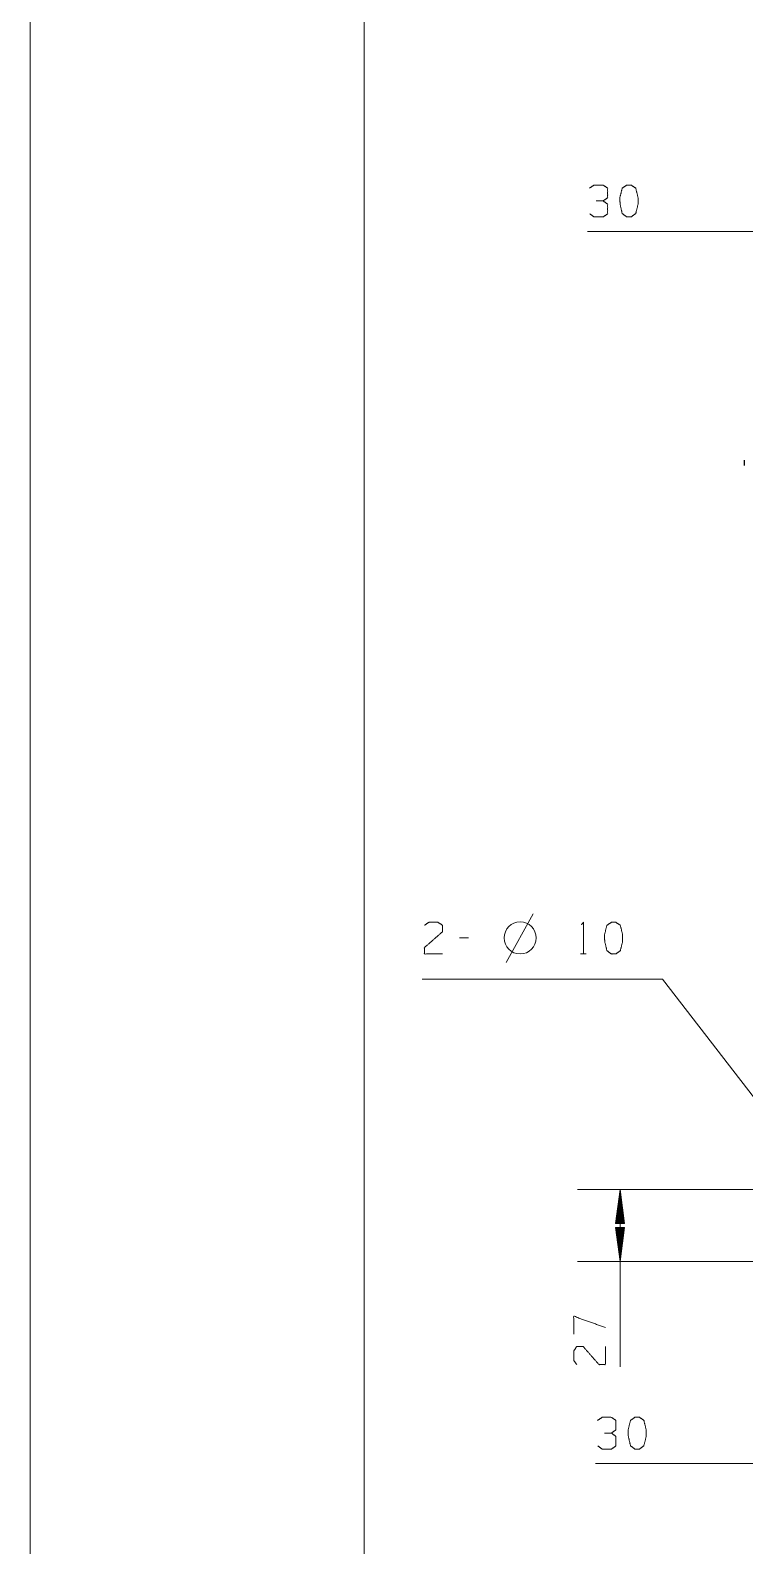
# Model space of a CAD drawing. Header units: millimetres. Extents: x 0 to 210, y 0 to 297.
# Drawn here: x 0 to 53.5, y 109.3 to 222.7 of the extents above; entities that cross this region are included whole.
import ezdxf

# ---------------------------------------------------------------- set-up
doc = ezdxf.new("R2010")
doc.units = ezdxf.units.MM
doc.layers.add('101', color=7, linetype='Continuous', true_color=0xffffff)

msp = doc.modelspace()

# ---------------------------------------------------------------- linework, layer by layer
at = {"layer": '101', "color": 133, "linetype": 'Continuous', "lineweight": 18}
for p, q in [((0, 297), (0, 0)), ((25, 292), (25, 5))]:
    msp.add_line(p, q, dxfattribs=at)
at = {"layer": '101', "color": 22, "linetype": 'Continuous', "lineweight": 18}
for p, q in [((59.5, 207.69), (41.72, 207.69)), ((47.34, 151.7), (29.35, 151.7)), ((64.97, 128.89), (47.34, 151.7)), ((54.5, 135.96), (40.99, 135.96)), ((44.17, 135.96), (43.83, 133.42)), ((44.09, 133.42), (44.09, 135.38)), ((44.14, 133.42), (44.14, 135.77)), ((44.5, 133.42), (44.17, 135.96)), ((44.17, 135.96), (44.17, 122.68)), ((44.19, 133.42), (44.19, 135.77)), ((44.24, 133.42), (44.24, 135.38)), ((43.94, 133.42), (43.94, 134.22)), ((43.99, 133.42), (43.99, 134.61)), ((44.04, 133.42), (44.04, 135)), ((44.29, 133.42), (44.29, 135)), ((44.34, 133.42), (44.34, 134.61)), ((44.39, 133.42), (44.39, 134.22)), ((43.83, 133.42), (43.83, 133.45)), ((43.83, 133.42), (43.83, 133.45)), ((43.83, 133.42), (44.5, 133.42)), ((43.83, 133.1), (44.17, 130.56)), ((44.5, 133.1), (43.83, 133.1)), ((43.83, 133.1), (43.83, 133.07)), ((43.83, 133.1), (43.83, 133.07)), ((43.89, 133.42), (43.89, 133.84)), ((43.89, 133.1), (43.89, 132.68)), ((43.94, 133.1), (43.94, 132.3)), ((43.99, 133.1), (43.99, 131.91)), ((44.04, 133.1), (44.04, 131.53)), ((44.09, 133.1), (44.09, 131.14)), ((44.14, 133.1), (44.14, 130.75)), ((44.17, 130.56), (44.5, 133.1)), ((44.19, 133.1), (44.19, 130.75)), ((44.24, 133.1), (44.24, 131.14)), ((44.29, 133.1), (44.29, 131.53)), ((44.34, 133.1), (44.34, 131.91)), ((44.39, 133.1), (44.39, 132.3)), ((44.44, 133.42), (44.44, 133.84)), ((44.44, 133.1), (44.44, 132.68)), ((44.5, 133.42), (44.5, 133.45)), ((44.5, 133.42), (44.5, 133.45)), ((44.5, 133.1), (44.5, 133.07)), ((44.5, 133.1), (44.5, 133.07)), ((55.5, 130.56), (40.99, 130.56)), ((59.5, 115.43), (42.33, 115.43))]:
    msp.add_line(p, q, dxfattribs=at)
at = {"layer": '101', "color": 72, "linetype": 'Continuous', "lineweight": 18}
for p, q in [((35.65, 152.95), (37.65, 156.6)), ((32.81, 154.79), (32.14, 154.79)), ((41.2, 153.59), (41.63, 153.59))]:
    msp.add_line(p, q, dxfattribs=at)
msp.add_circle((36.69, 154.79), 1.2, dxfattribs=at)
for points, knots in [([(42.9, 209.98), (43.24, 210.21), (43.24, 210.93), (42.9, 211.16), (42.21, 211.16), (41.88, 210.93)], [0, 0, 0.153874, 0.429852, 0.583727, 0.846125, 1, 1]), ([(45, 208.78), (45.34, 209.03), (45.52, 209.73), (45.52, 210.21), (45.34, 210.93), (45, 211.16), (44.67, 211.16), (44.33, 210.93), (44.15, 210.21), (44.17, 209.73), (44.33, 209.03), (44.67, 208.78), (45, 208.78)], [0, 0, 0.067527, 0.18397, 0.260584, 0.380943, 0.446141, 0.500306, 0.565504, 0.685863, 0.76253, 0.878309, 0.945835, 1, 1]), ([(41.9, 209.01), (42.21, 208.78), (42.9, 208.78), (43.24, 209.01), (43.24, 209.73), (42.9, 209.98), (42.39, 209.98)], [0, 0, 0.12412, 0.343687, 0.472445, 0.703376, 0.836732, 1, 1]), ([(29.52, 155.74), (29.84, 155.96), (30.53, 155.96), (30.87, 155.74), (30.87, 155.26), (29.51, 154.06), (29.52, 153.59), (30.87, 153.59)], [0, 0, 0.069692, 0.192977, 0.265274, 0.350227, 0.67474, 0.759752, 1, 1]), ([(41.27, 155.76), (41.42, 155.96), (41.42, 153.59)], [0, 0, 0.093489, 1, 1]), ([(43.85, 153.59), (44.19, 153.84), (44.36, 154.54), (44.36, 155.01), (44.19, 155.74), (43.85, 155.96), (43.52, 155.96), (43.18, 155.74), (43, 155.01), (43.02, 154.54), (43.18, 153.84), (43.52, 153.59), (43.85, 153.59)], [0, 0, 0.067526, 0.183971, 0.260583, 0.380943, 0.446141, 0.500306, 0.565504, 0.685863, 0.762529, 0.878309, 0.945835, 1, 1]), ([(43.07, 125.62), (40.7, 126.47), (40.7, 125.13)], [0, 0, 0.652471, 1, 1]), ([(40.92, 122.85), (40.7, 123.17), (40.7, 123.86), (40.92, 124.2), (41.4, 124.2), (42.6, 122.84), (43.07, 122.85), (43.07, 124.2)], [0, 0, 0.069693, 0.192977, 0.265274, 0.350227, 0.67474, 0.759752, 1, 1]), ([(43.52, 117.72), (43.85, 117.95), (43.85, 118.67), (43.52, 118.9), (42.83, 118.9), (42.49, 118.67)], [0, 0, 0.153874, 0.429853, 0.583727, 0.846126, 1, 1]), ([(45.62, 116.52), (45.95, 116.77), (46.13, 117.47), (46.13, 117.95), (45.95, 118.67), (45.62, 118.9), (45.28, 118.9), (44.95, 118.67), (44.77, 117.95), (44.79, 117.47), (44.95, 116.77), (45.28, 116.52), (45.62, 116.52)], [0, 0, 0.067525, 0.183972, 0.260584, 0.380943, 0.446141, 0.500305, 0.565504, 0.685863, 0.762528, 0.87831, 0.945835, 1, 1]), ([(42.51, 116.75), (42.83, 116.52), (43.52, 116.52), (43.85, 116.75), (43.85, 117.47), (43.52, 117.72), (43.01, 117.72)], [0, 0, 0.12412, 0.343688, 0.472446, 0.703377, 0.836732, 1, 1])]:
    msp.add_open_spline(points, degree=1, knots=knots, dxfattribs=at)
at = {"layer": '101', "color": 163, "linetype": 'Continuous', "lineweight": 25}
msp.add_open_spline([(53.5, 190.16), (53.5, 190.56)], degree=1, dxfattribs=at)

doc.saveas('drawing.dxf')
